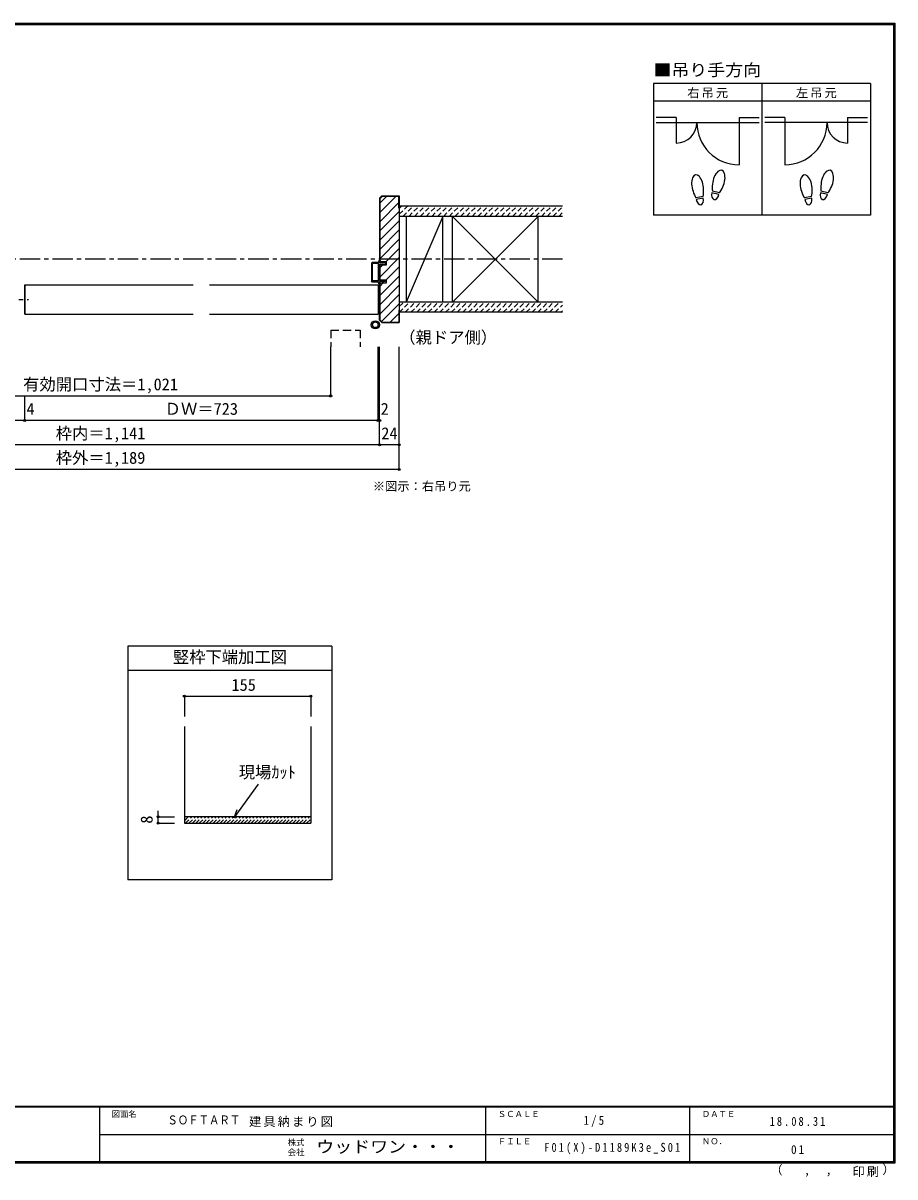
# Model space of a CAD drawing. Units: millimetres, scale not verified. Extents: x -973 to 977, y -718 to 696.
# Drawn here: x -92 to 977, y -718 to 696 of the extents above; entities that cross this region are included whole.
import ezdxf
from ezdxf.enums import TextEntityAlignment as Align

# ---------------------------------------------------------------- set-up
doc = ezdxf.new("R2010")
doc.units = ezdxf.units.MM
doc.header["$LTSCALE"] = 5
doc.header["$PDMODE"] = 32
doc.header["$PDSIZE"] = 2.5
for name, pattern in [('CHAIN1', [8, 5, -1, 1, -1]), ('DASHED1', [1.8, 1.2, -0.6]), ('DASHED2', [3, 2, -1])]:
    doc.linetypes.add(name, pattern=pattern)
for name, color, linetype in [('0-0_補助線', 7, 'Continuous'), ('0-1_通り芯', 4, 'CHAIN1'), ('0-3_仕上', 2, 'Continuous'), ('0-4_枠', 3, 'Continuous'), ('0-6_扉', 6, 'Continuous'), ('0-8_戸当', 3, 'Continuous'), ('0-A_文字', 3, 'Continuous'), ('0-B_寸法', 7, 'Continuous'), ('0-C_ﾊｯﾁ', 4, 'DASHED1'), ('F-0_補助線', 7, 'Continuous'), ('F-1_通り芯', 6, 'Continuous'), ('F-A_文字', 7, 'Continuous')]:
    doc.layers.add(name, color=color, linetype=linetype)
doc.styles.add('HGP明朝B', font='')
doc.styles.add('ＭＳ ゴシック', font='')
doc.styles.get('HGP明朝B').set_extended_font_data('HGP明朝B')
doc.styles.get('ＭＳ ゴシック').set_extended_font_data('MS Gothic')

# ---------------------------------------------------------------- blocks, each defined once
blk = doc.blocks.new('01')
at = {"layer": '0-0_補助線'}
for p, q in [((-14.5, 0.346), (-14.5, -0.449)), ((-14.3, 0.346), (-14.3, -0.449)), ((-12.045, -0.049), (-14.178, 0.444)), ((-12, 0.146), (-14.133, 0.639)), ((-11.475, 5.146), (-12.298, 4.504)), ((-12.175, 4.146), (-11.475, 4.146)), ((-12.045, -0.049), (-11.993, 0.145)), ((-11.475, 0.146), (-12, 0.146)), ((-11.475, 7.146), (-11.475, 5.146)), ((-11.475, 4.146), (-11.475, 0.146)), ((-10.68, 7.55), (-9.257, 6.508)), ((-9.375, 6.146), (-10.075, 6.146)), ((-10.075, 3.146), (-10.075, 6.146)), ((-10.075, 3.146), (-9.252, 2.504)), ((-9.375, 2.146), (-10.075, 2.146)), ((-10.075, 0.146), (-10.075, 2.146)), ((-10.075, 0.146), (10.075, 0.146)), ((10.075, 3.146), (9.252, 2.504)), ((10.68, 7.55), (9.257, 6.508)), ((9.375, 6.146), (10.075, 6.146)), ((9.375, 2.146), (10.075, 2.146)), ((10.075, 3.146), (10.075, 6.146)), ((10.075, 0.146), (10.075, 2.146)), ((11.475, 7.146), (11.475, 5.146)), ((11.475, 5.146), (12.298, 4.504)), ((12.175, 4.146), (11.475, 4.146)), ((11.475, 4.146), (11.475, 0.146)), ((11.475, 0.146), (12, 0.146)), ((12.045, -0.049), (11.993, 0.145)), ((12, 0.146), (14.133, 0.639)), ((12.045, -0.049), (14.178, 0.444)), ((14.3, 0.346), (14.3, -0.449)), ((14.5, 0.346), (14.5, -0.449)), ((-14.265, -0.741), (-12.235, -1.196)), ((-14.222, -0.546), (-12.191, -1.001)), ((-12, -1.488), (-12, -8.854)), ((-11.8, -1.488), (-11.8, -8.854)), ((-11, -9.654), (11, -9.654)), ((11, -9.854), (-11, -9.854)), ((-10.6, -1.554), (-10.6, -8.154)), ((-10.3, -1.254), (10.3, -1.254)), ((-10.3, -8.454), (10.3, -8.454)), ((10.6, -1.554), (10.6, -8.154)), ((11.8, -1.488), (11.8, -8.854)), ((12, -1.488), (12, -8.854)), ((14.222, -0.546), (12.191, -1.001)), ((14.265, -0.741), (12.235, -1.196))]:
    blk.add_line(p, q, dxfattribs=at)
for centre, radius, start, end in [((-14.2, 0.346), 0.3, 77.00048, 180), ((-14.2, 0.346), 0.1, 77.00048, 180), ((-12.175, 4.346), 0.2, 127.96957, 270), ((-10.975, 7.146), 0.5, 53.78053, 180), ((-9.375, 6.346), 0.2, 270, 53.78053), ((-9.375, 2.346), 0.2, 270, 52.03043), ((9.375, 6.346), 0.2, 126.21947, 270), ((9.375, 2.346), 0.2, 127.96957, 270), ((10.975, 7.146), 0.5, 0, 126.21947), ((12.175, 4.346), 0.2, 270, 52.03043), ((14.2, 0.346), 0.3, 0, 102.99952), ((14.2, 0.346), 0.1, 0, 102.99952), ((-14.2, -0.449), 0.3, 180, 257.3929), ((-14.2, -0.449), 0.1, 180, 257.3929), ((-12.3, -1.488), 0.3, 0, 76.0718), ((-12.3, -1.488), 0.5, 0, 76.0718), ((-11, -8.854), 1, 180, 270), ((-11, -8.854), 0.8, 180, 270), ((-10.3, -1.554), 0.3, 90, 180), ((-10.3, -8.154), 0.3, 180, 270), ((10.3, -1.554), 0.3, 0, 90), ((10.3, -8.154), 0.3, 270, 0), ((11, -8.854), 1, 270, 0), ((11, -8.854), 0.8, 270, 0), ((12.3, -1.488), 0.5, 103.9282, 180), ((12.3, -1.488), 0.3, 103.9282, 180), ((14.2, -0.449), 0.1, 282.6071, 0), ((14.2, -0.449), 0.3, 282.6071, 0)]:
    blk.add_arc(centre, radius, start, end, dxfattribs=at)

msp = doc.modelspace()

# ---------------------------------------------------------------- linework, layer by layer
at = {"layer": '0-0_補助線'}
for radius in [5, 3.5]:
    msp.add_circle((339.861, 326.172), radius, dxfattribs=at)
at = {"layer": '0-1_通り芯'}
msp.add_line((569.153, 406.5), (-565.847, 406.5), dxfattribs=at)
at = {"layer": '0-1_通り芯', "color": 7}
msp.add_line((-126.919, 357), (-85.133, 357), dxfattribs=at)
at = {"layer": '0-3_仕上'}
for p, q in [((569.153, 471.5), (369.153, 471.5)), ((569.153, 459), (369.153, 459)), ((569.153, 354), (369.153, 354)), ((569.153, 341.5), (369.153, 341.5))]:
    msp.add_line(p, q, dxfattribs=at)
at = {"layer": '0-3_仕上', "color": 3}
for p, q in [((377.653, 459), (377.653, 354)), ((422.653, 354), (422.653, 459)), ((434.537, 354), (434.537, 459)), ((539.537, 354), (539.537, 459))]:
    msp.add_line(p, q, dxfattribs=at)
at = {"layer": '0-3_仕上', "color": 7}
for p, q in [((422.653, 459), (377.653, 354)), ((434.537, 354), (539.537, 459)), ((434.537, 459), (539.537, 354))]:
    msp.add_line(p, q, dxfattribs=at)
at = {"layer": '0-4_枠'}
for p, q in [((347.981, 484), (345.153, 481.172)), ((345.153, 481.172), (345.153, 403.5)), ((348.189, 483.5), (345.653, 480.964)), ((345.653, 403.5), (345.653, 480.964)), ((347.981, 484), (369.153, 484)), ((368.653, 483.5), (348.189, 483.5)), ((368.653, 469), (368.653, 483.5)), ((369.153, 484), (369.153, 329)), ((368.653, 469), (369.153, 469)), ((345.153, 381.2), (345.153, 399.8)), ((345.153, 399.8), (353.653, 399.8)), ((345.653, 381.2), (345.653, 399.8)), ((345.153, 381.2), (353.653, 381.2)), ((345.153, 331.828), (345.153, 377.5)), ((345.153, 377.5), (353.653, 377.5)), ((345.653, 332.036), (345.653, 377.5)), ((353.653, 377.5), (353.653, 381.2)), ((368.653, 344), (368.653, 329.5)), ((368.653, 344), (369.153, 344)), ((347.981, 329), (345.153, 331.828)), ((348.189, 329.5), (345.653, 332.036)), ((347.981, 329), (369.153, 329)), ((348.189, 329.5), (368.653, 329.5)), ((105.824, -165.826), (105.824, -284.48)), ((260.824, -165.826), (260.824, -284.48)), ((260.824, -276.48), (105.824, -276.48)), ((105.824, -284.48), (260.824, -284.48))]:
    msp.add_line(p, q, dxfattribs=at)
msp.add_lwpolyline([(353.653, 399.8), (353.653, 403.5), (345.153, 403.5)], dxfattribs=at)
at = {"layer": '0-6_扉'}
for p, q in [((-89.884, 339), (-89.884, 375)), ((-89.884, 375), (-89.884, 339)), ((-89.884, 375), (116.635, 375)), ((136.635, 375), (343.153, 375)), ((343.153, 375), (343.153, 339)), ((-89.884, 339), (116.635, 339)), ((136.635, 339), (343.153, 339))]:
    msp.add_line(p, q, dxfattribs=at)
at = {"layer": '0-6_扉', "linetype": 'DASHED2'}
msp.add_line((285.158, 319.724), (285.158, 299), dxfattribs=at)
msp.add_lwpolyline([(285.158, 319.724), (321.158, 319.724), (321.158, 299)], dxfattribs=at)
at = {"layer": '0-8_戸当', "color": 2}
for p, q in [((708.639, 580.308), (684.139, 580.308)), ((708.639, 580.308), (708.639, 548.808)), ((785.639, 580.308), (810.139, 580.308)), ((785.639, 580.308), (785.639, 522.208)), ((841.639, 580.308), (817.139, 580.308)), ((841.639, 580.308), (841.639, 522.208)), ((918.639, 580.308), (943.139, 580.308)), ((918.639, 580.308), (918.639, 548.808)), ((684.139, 574.008), (810.139, 574.008)), ((943.139, 574.008), (817.139, 574.008))]:
    msp.add_line(p, q, dxfattribs=at)
at = {"layer": '0-8_戸当'}
for p, q in [((741.457, 483.378), (732.811, 481.853)), ((741.822, 481.31), (733.175, 479.785)), ((760.924, 485.706), (752.444, 487.978)), ((761.468, 487.735), (752.987, 490.007)), ((874.457, 483.378), (865.811, 481.853)), ((874.822, 481.31), (866.175, 479.785)), ((893.924, 485.706), (885.444, 487.978)), ((894.468, 487.735), (885.987, 490.007))]:
    msp.add_line(p, q, dxfattribs=at)
at = {"layer": '0-8_戸当', "color": 2}
for centre, radius, start, end in [((708.639, 574.008), 25.2, 270, 0), ((785.639, 574.008), 51.8, 180, 270), ((841.639, 574.008), 51.8, 270, 0), ((918.639, 574.008), 25.2, 180, 270)]:
    msp.add_arc(centre, radius, start, end, dxfattribs=at)
at = {"layer": '0-8_戸当'}
for centre, major_axis, ratio, start_param, end_param in [((734.795, 495.877), (-2.445, 13.867), 0.5, 4.34059143, 8.22577918), ((760.713, 501.878), (3.644, 13.601), 0.5, 4.34059143, 8.22577918), ((867.795, 495.877), (-2.445, 13.867), 0.5, 4.34059143, 8.22577918), ((893.713, 501.878), (3.644, 13.601), 0.5, 4.34059143, 8.22577918), ((760.609, 501.489), (4.416, 16.48), 0.4, 1.85063327, 2.44287679), ((760.609, 501.489), (4.416, 16.48), 0.4, 3.84030852, 4.43255203), ((893.609, 501.489), (4.416, 16.48), 0.4, 1.85063327, 2.44287679), ((893.609, 501.489), (4.416, 16.48), 0.4, 3.84030852, 4.43255203), ((734.865, 495.481), (-2.963, 16.802), 0.4, 1.85063327, 2.44287679), ((737.498, 480.548), (-1.27, 7.205), 0.6, 1.57079633, 4.71238898), ((734.865, 495.481), (-2.963, 16.802), 0.4, 3.84030852, 4.43255203), ((756.684, 486.842), (1.894, 7.067), 0.6, 1.57079633, 4.71238898), ((867.865, 495.481), (-2.963, 16.802), 0.4, 1.85063327, 2.44287679), ((870.498, 480.548), (-1.27, 7.205), 0.6, 1.57079633, 4.71238898), ((867.865, 495.481), (-2.963, 16.802), 0.4, 3.84030852, 4.43255203), ((889.684, 486.842), (1.894, 7.067), 0.6, 1.57079633, 4.71238898)]:
    msp.add_ellipse(centre, major_axis=major_axis, ratio=ratio, start_param=start_param, end_param=end_param, dxfattribs=at)
at = {"layer": '0-A_文字'}
for p, q in [((680.639, 621.667), (680.639, 460.667)), ((946.639, 621.667), (680.639, 621.667)), ((813.639, 621.667), (813.639, 460.667)), ((680.639, 600.667), (946.639, 600.667)), ((36.653, -67.5), (36.653, -354.007)), ((286.653, -67.5), (36.653, -67.5)), ((286.653, -67.5), (286.653, -354.007)), ((286.653, -97.5), (36.653, -97.5)), ((286.653, -354.007), (36.653, -354.007))]:
    msp.add_line(p, q, dxfattribs=at)
at = {"layer": '0-A_文字', "color": 7}
for q in [(196.712, -236.658), (170.706, -267.511)]:
    msp.add_line((166.959, -277.819), q, dxfattribs=at)
at = {"layer": '0-A_文字'}
msp.add_lwpolyline([(946.639, 621.667), (946.639, 460.667), (680.639, 460.667)], dxfattribs=at)
at = {"layer": '0-B_寸法', "color": 4}
for p, q in [((285.158, 239), (285.158, 299)), ((343.153, 209), (343.153, 299)), ((345.153, 179), (345.153, 299)), ((369.153, 149), (369.153, 299)), ((-278.852, 239), (285.158, 239)), ((-89.884, 209), (-89.884, 239)), ((345.153, 209), (-339.847, 209)), ((369.153, 179), (-363.847, 179)), ((369.153, 149), (-363.847, 149)), ((105.824, -128.894), (105.824, -153.894)), ((73.766, -284.48), (73.766, -269.48)), ((73.766, -276.48), (93.766, -276.48)), ((73.766, -284.48), (93.766, -284.48))]:
    msp.add_line(p, q, dxfattribs=at)
msp.add_lwpolyline([(105.824, -128.894), (260.824, -128.894), (260.824, -153.894)], dxfattribs=at)
at = {"layer": '0-B_寸法'}
for p in [(285.158, 239), (-89.884, 209), (343.153, 209), (345.153, 209), (345.153, 179), (369.153, 179), (369.153, 149), (105.824, -128.894), (260.824, -128.894), (73.766, -276.48), (73.766, -284.48)]:
    msp.add_point(p, dxfattribs=at)
at = {"layer": '0-C_ﾊｯﾁ', "linetype": 'Continuous'}
for p, q in [((353.673, 483.5), (345.653, 475.48)), ((364.986, 483.5), (345.653, 464.166)), ((368.653, 475.853), (345.653, 452.853)), ((369.153, 465.039), (345.653, 441.539)), ((369.153, 453.726), (345.653, 430.225)), ((369.153, 442.412), (345.653, 418.912)), ((369.153, 431.098), (345.653, 407.598)), ((369.153, 419.784), (352.869, 403.5)), ((369.153, 408.47), (345.653, 384.97)), ((349.169, 399.8), (345.653, 396.284)), ((369.153, 397.157), (353.196, 381.2)), ((369.153, 385.843), (345.653, 362.343)), ((349.496, 377.5), (345.653, 373.657)), ((369.153, 374.529), (345.653, 351.029)), ((369.153, 363.216), (345.653, 339.716)), ((369.153, 351.902), (347.47, 330.219)), ((368.653, 340.088), (358.065, 329.5))]:
    msp.add_line(p, q, dxfattribs=at)
at = {"layer": '0-C_ﾊｯﾁ'}
for p, q in [((369.153, 468.601), (372.052, 471.5)), ((369.153, 461.53), (379.123, 471.5)), ((373.694, 459), (386.194, 471.5)), ((380.765, 459), (393.265, 471.5)), ((387.836, 459), (400.336, 471.5)), ((394.908, 459), (407.408, 471.5)), ((401.979, 459), (414.479, 471.5)), ((409.05, 459), (421.55, 471.5)), ((416.121, 459), (428.621, 471.5)), ((423.192, 459), (435.692, 471.5)), ((430.263, 459), (442.763, 471.5)), ((437.334, 459), (449.834, 471.5)), ((444.405, 459), (456.905, 471.5)), ((451.476, 459), (462.318, 469.841)), ((458.547, 459), (471.047, 471.5)), ((465.618, 459), (478.118, 471.5)), ((472.689, 459), (485.189, 471.5)), ((479.76, 459), (492.26, 471.5)), ((486.831, 459), (499.331, 471.5)), ((493.902, 459), (506.402, 471.5)), ((500.974, 459), (513.474, 471.5)), ((508.045, 459), (520.545, 471.5)), ((515.116, 459), (527.616, 471.5)), ((522.187, 459), (534.687, 471.5)), ((529.258, 459), (541.758, 471.5)), ((536.329, 459), (548.829, 471.5)), ((543.4, 459), (555.9, 471.5)), ((550.471, 459), (562.971, 471.5)), ((557.542, 459), (569.153, 470.611)), ((564.613, 459), (569.153, 463.54)), ((369.153, 348.393), (374.76, 354)), ((369.242, 341.411), (381.831, 354)), ((376.402, 341.5), (388.902, 354)), ((383.474, 341.5), (395.974, 354)), ((390.545, 341.5), (403.045, 354)), ((397.616, 341.5), (410.116, 354)), ((404.687, 341.5), (417.187, 354)), ((411.758, 341.5), (424.258, 354)), ((418.829, 341.5), (431.329, 354)), ((425.9, 341.5), (438.4, 354)), ((432.971, 341.5), (445.471, 354)), ((440.042, 341.5), (452.542, 354)), ((447.113, 341.5), (459.613, 354)), ((454.184, 341.5), (466.684, 354)), ((461.255, 341.5), (473.755, 354)), ((468.326, 341.5), (480.826, 354)), ((475.397, 341.5), (487.897, 354)), ((482.469, 341.5), (494.969, 354)), ((489.54, 341.5), (502.04, 354)), ((496.611, 341.5), (509.111, 354)), ((503.682, 341.5), (516.182, 354)), ((510.753, 341.5), (523.253, 354)), ((517.824, 341.5), (530.324, 354)), ((524.895, 341.5), (537.395, 354)), ((531.966, 341.5), (544.466, 354)), ((539.037, 341.5), (551.537, 354)), ((546.108, 341.5), (558.608, 354)), ((553.179, 341.5), (565.679, 354)), ((560.25, 341.5), (569.153, 350.403)), ((567.321, 341.5), (569.153, 343.332)), ((105.824, -277.257), (106.602, -276.48)), ((105.824, -281.5), (110.845, -276.48)), ((107.087, -284.48), (115.087, -276.48)), ((111.33, -284.48), (119.33, -276.48)), ((115.573, -284.48), (123.573, -276.48)), ((119.815, -284.48), (127.815, -276.48)), ((124.058, -284.48), (132.058, -276.48)), ((128.3, -284.48), (136.3, -276.48)), ((132.543, -284.48), (140.543, -276.48)), ((136.786, -284.48), (144.786, -276.48)), ((141.028, -284.48), (149.028, -276.48)), ((145.271, -284.48), (153.271, -276.48)), ((149.514, -284.48), (157.514, -276.48)), ((153.756, -284.48), (161.756, -276.48)), ((157.999, -284.48), (165.999, -276.48)), ((162.242, -284.48), (170.242, -276.48)), ((166.484, -284.48), (174.484, -276.48)), ((170.727, -284.48), (178.727, -276.48)), ((174.97, -284.48), (182.97, -276.48)), ((179.212, -284.48), (187.212, -276.48)), ((183.455, -284.48), (191.455, -276.48)), ((187.697, -284.48), (195.697, -276.48)), ((191.94, -284.48), (199.94, -276.48)), ((196.183, -284.48), (204.183, -276.48)), ((200.425, -284.48), (208.425, -276.48)), ((204.668, -284.48), (212.668, -276.48)), ((208.911, -284.48), (216.911, -276.48)), ((213.153, -284.48), (221.153, -276.48)), ((217.396, -284.48), (225.396, -276.48)), ((221.639, -284.48), (229.639, -276.48)), ((225.881, -284.48), (233.881, -276.48)), ((230.124, -284.48), (238.124, -276.48)), ((234.366, -284.48), (242.366, -276.48)), ((238.609, -284.48), (246.609, -276.48)), ((242.852, -284.48), (250.852, -276.48)), ((247.094, -284.48), (255.094, -276.48)), ((251.337, -284.48), (259.337, -276.48)), ((255.58, -284.48), (260.824, -279.235)), ((259.822, -284.48), (260.824, -283.478))]:
    msp.add_line(p, q, dxfattribs=at)
at = {"layer": 'F-1_通り芯'}
for p, q in [((-973.347, 695.833), (976.653, 695.833)), ((-973.347, 695), (976.653, 695)), ((-973.347, 694.167), (976.653, 694.167)), ((974.986, 695.833), (974.986, -700.833)), ((975.82, 695.833), (975.82, -700.833)), ((976.653, 695.833), (976.653, -700.833)), ((976.653, -631.667), (-973.347, -631.667)), ((976.653, -632.5), (-973.347, -632.5)), ((1.653, -632.5), (1.653, -699.167)), ((474.986, -632.5), (474.986, -699.167)), ((724.986, -632.5), (724.986, -699.167)), ((1.653, -665.833), (974.986, -665.834)), ((976.653, -699.167), (-973.347, -699.167)), ((976.653, -700), (-973.347, -700)), ((976.653, -700.833), (-973.347, -700.833))]:
    msp.add_line(p, q, dxfattribs=at)

# ---------------------------------------------------------------- block references
at = {"layer": '0-0_補助線', "xscale": -1, "rotation": 270}
msp.add_blockref('01', (345.007, 390.5), dxfattribs=at)

# ---------------------------------------------------------------- texts
at = {"layer": '0-A_文字', "color": 7, "style": 'ＭＳ ゴシック', "width": 1.1}
msp.add_text('■吊り手方向', height=14.66, dxfattribs=at).set_placement((680.639, 626.667), align=Align.BOTTOM_LEFT)
at = {"layer": '0-A_文字', "color": 7, "style": 'ＭＳ ゴシック'}
for s, height, p in [('（親ドア側）', 14.66, (369.153, 299)), ('※図示：右吊り元', 11, (336.81, 119.643)), ('竪枠下端加工図', 14.66, (91.653, -92.5)), ('現場ｶｯﾄ', 14.66, (172.41, -233.662))]:
    msp.add_text(s, height=height, dxfattribs=at).set_placement(p, align=Align.BOTTOM_LEFT)
at = {"layer": '0-A_文字', "color": 7, "char_height": 11, "attachment_point": 7, "style": 'ＭＳ ゴシック'}
for s, insert in [('\\T1.17;右吊元', (722.139, 603.667)), ('\\T1.17;左吊元', (855.262, 603.667))]:
    msp.add_mtext(s, dxfattribs=dict(at, insert=insert))
at = {"layer": '0-B_寸法', "style": 'ＭＳ ゴシック'}
for s, p in [('有効開口寸法＝1,021', (-91.847, 241.5)), ('4', (-87.65, 211.5)), ('ＤＷ＝723', (81.635, 211.5)), ('2', (346.372, 211.5)), ('枠内＝1,141', (-51.847, 181.5)), ('24', (347.153, 181.5)), ('枠外＝1,189', (-51.847, 151.5)), ('155', (163.514, -126.678))]:
    msp.add_text(s, height=14.66, dxfattribs=at).set_placement(p, align=Align.BOTTOM_LEFT)
msp.add_text('8', height=14.66, rotation=90, dxfattribs=at).set_placement((71.266, -285.037), align=Align.BOTTOM_LEFT)
at = {"layer": 'F-0_補助線', "style": 'HGP明朝B', "width": 0.85}
msp.add_text('ＳＯＦＴＡＲＴ', height=11, dxfattribs=at).set_placement((84.986, -656.798), align=Align.BOTTOM_LEFT)
at = {"layer": 'F-0_補助線', "insert": (185.035, -656.798), "char_height": 11, "attachment_point": 7, "style": 'ＭＳ ゴシック'}
msp.add_mtext('\\T1.17;建具納まり図', dxfattribs=at)
at = {"layer": 'F-A_文字', "style": 'ＭＳ ゴシック'}
for s, height, p in [('図面名', 7.331, (16.653, -646.667)), ('ＳＣＡＬＥ', 7.331, (489.986, -646.667)), ('ＤＡＴＥ', 7.331, (739.986, -646.667)), ('株式', 7.331, (232.486, -681.5)), ('ＦＩＬＥ', 7.331, (489.986, -680)), ('ＮＯ．', 7.331, (739.986, -680.001)), ('会社', 7.331, (232.486, -693.5)), ('（', 11, (823.992, -718.052)), ('）', 11, (961.387, -717.355)), (',', 11, (865.199, -718.052)), (',', 11, (891.686, -717.588))]:
    msp.add_text(s, height=height, dxfattribs=at).set_placement(p, align=Align.BOTTOM_LEFT)
at = {"layer": 'F-A_文字', "style": 'ＭＳ ゴシック', "width": 1.1}
msp.add_text('ウッドワン・・・', height=14.66, dxfattribs=at).set_placement((267.486, -692.5), align=Align.BOTTOM_LEFT)
at = {"layer": 'F-A_文字', "char_height": 11, "attachment_point": 7, "style": 'ＭＳ ゴシック'}
for s, insert in [('\\T1.38;\\W0.9;1/5', (594.986, -656.667)), ('\\T1.39;\\W0.85;18.08.31', (823.111, -655.417)), ('\\T1.4;\\W0.85;F01(X)-D1189K3e_S01', (546.861, -690.001)), ('\\T1.36;\\W0.9;01', (849.361, -690.001)), ('\\T1.17;印刷', (924.678, -717.82))]:
    msp.add_mtext(s, dxfattribs=dict(at, insert=insert))

doc.saveas('drawing.dxf')
